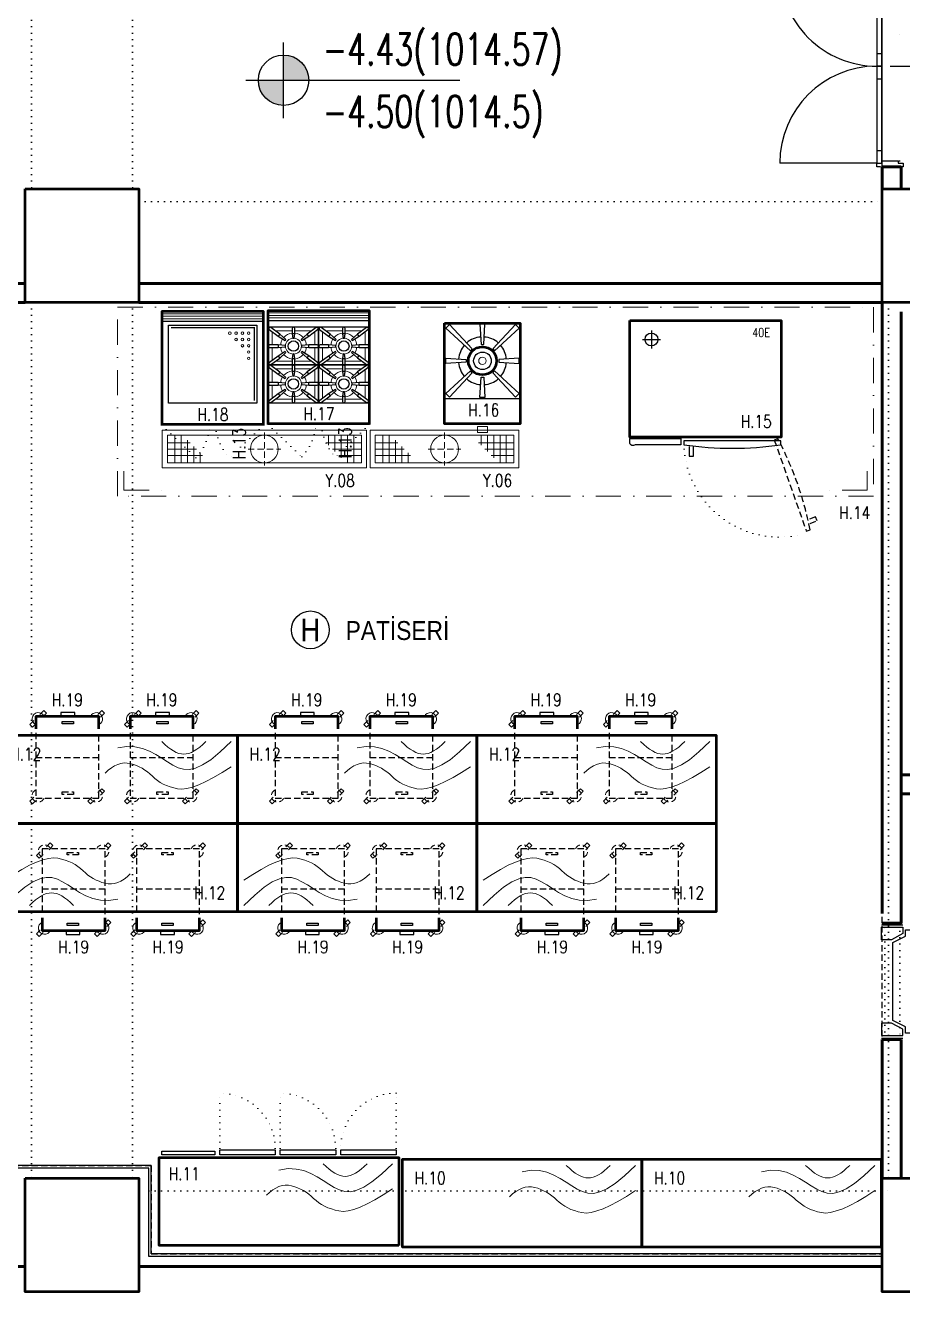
# Model space of a CAD drawing. Extents: x -228812 to 45006, y -308075 to -42938.
# Drawn here: x 32373 to 33069, y -48516 to -47512 of the extents above; entities that cross this region are included whole.
import ezdxf
from ezdxf.enums import TextEntityAlignment as Align

# ---------------------------------------------------------------- set-up
doc = ezdxf.new("R2010")
doc.units = 0
doc.header["$LTSCALE"] = 20
for name, pattern in [('( Hidden )', [0.375, 0.25, -0.125]), ('DASHDOTX2', [2, 1, -0.5, 0, -0.5]), ('DASHED2', [0.375, 0.25, -0.125]), ('DOT', [0.25, 0, -0.25]), ('HIDDEN', [0.375, 0.25, -0.125])]:
    doc.linetypes.add(name, pattern=pattern)
doc.layers.get('0').update_dxf_attribs({"linetype": 'CONTINUOUS', "lineweight": 15})
doc.layers.get('DEFPOINTS').update_dxf_attribs({"linetype": 'CONTINUOUS'})
for name, color, linetype, lineweight in [('-DWG_ANA', 7, 'CONTINUOUS', 50), ('-DWG_DETAY1', 7, 'CONTINUOUS', 25), ('-DWG_DETAY2', 7, 'CONTINUOUS', 15), ('-DWG_DETAY4', 7, 'DOT', 18), ('DUVAR', 7, 'CONTINUOUS', 60), ('DVL-C', 7, 'DASHDOTX2', 20), ('KOLON', 7, 'CONTINUOUS', 50), ('NO', 7, 'CONTINUOUS', 30), ('PLAN', 253, 'CONTINUOUS', 15), ('yerizg-a', 7, 'CONTINUOUS', 15), ('yerizg-b', 7, 'CONTINUOUS', 9)]:
    doc.layers.add(name, color=color, linetype=linetype, lineweight=lineweight)
for name, color, linetype in [('BL-H', 210, 'CONTINUOUS'), ('BL-Y', 144, 'CONTINUOUS'), ('KA-PEN', 5, 'CONTINUOUS'), ('KAPILAR', 5, 'CONTINUOUS'), ('KIRIS', 9, 'DOT'), ('KOT', 7, 'CONTINUOUS'), ('SIVA', 7, 'CONTINUOUS'), ('yazi-blk', 7, 'CONTINUOUS'), ('YAZI_BLM_1', 7, 'CONTINUOUS'), ('YAZI_BLM_2', 10, 'CONTINUOUS'), ('YRNO', 7, 'CONTINUOUS')]:
    doc.layers.add(name, color=color, linetype=linetype)
doc.styles.add('BLM_YAZI', font='stylu.ttf', dxfattribs={"width": 0.8})
doc.styles.add('OLC-50', font='romans.shx', dxfattribs={"width": 0.5, "height": 0.15})
doc.styles.add('olcu', font='romans.shx', dxfattribs={"width": 0.5})
doc.styles.add('ROMANS', font='romans.shx', dxfattribs={"width": 0.8})

# ---------------------------------------------------------------- blocks, each defined once
blk = doc.blocks.new('KOT-PL(TEMIZ&KABA)')
at = {"layer": 'KOT', "linetype": 'Continuous', "lineweight": -3}
h = blk.add_hatch(color=7, dxfattribs=at)
h.paths.add_polyline_path([(0, 0), (0.2, 0, 0.414214), (0, 0.2)])
h.paths.add_polyline_path([(0, 0), (-0.2, 0, 0.414214), (0, -0.2)])
at = {"layer": 'KOT', "color": 7, "lineweight": -3}
for p, q in [((0, -0.3), (0, 0.3)), ((-0.3, 0), (1.4, 0))]:
    blk.add_line(p, q, dxfattribs=at)
at = {"layer": 'KOT', "color": 7, "linetype": 'Continuous', "lineweight": -3}
blk.add_circle((0, 0), 0.2, dxfattribs=at)
at = {"layer": 'KOT', "color": 7, "linetype": 'Continuous', "lineweight": -3, "style": 'olcu', "width": 0.7}
for tag, p in [('KOTTEMIZ', (0.31, 0.122)), ('KOTKABA', (0.31, -0.373))]:
    blk.add_attdef(tag, p, '', height=0.25, dxfattribs=at)
blk = doc.blocks.new('*U688')
at = {"color": 0}
for p, q in [((-157, 18), (-157, 95)), ((-3, 18), (-3, 95)), ((-147, 18), (-147, 14)), ((-90.1, 18), (-90.1, 14)), ((-70, 18), (-70, 14)), ((-13.1, 18), (-13.1, 14)), ((-80, 7.5), (-80, 7.5))]:
    blk.add_line(p, q, dxfattribs=at)
at = {"color": 0, "linetype": 'DOT', "ltscale": 20}
blk.add_line((-155, 0), (-5, 0), dxfattribs=at)
at = {"color": 0, "lineweight": -3}
for points in [[(-160, 15), (-160, 18), (-157, 18), (-157, 14), (-155, 14), (-155, 1), (-157, 1), (-157, -3), (-160, -3), (-160, 0)], [(0, 15), (0, 18), (-3, 18), (-3, 14), (-5, 14), (-5, 1), (-3, 1), (-3, -3), (0, -3), (0, 0)]]:
    blk.add_lwpolyline(points, dxfattribs=at)
at = {"color": 0}
for points in [[(-157, 18), (-157, 14), (-80, 14), (-80, 18)], [(-80, 18), (-80, 14), (-3, 14), (-3, 18)]]:
    blk.add_lwpolyline(points, close=True, dxfattribs=at)
at = {"color": 16}
blk.add_lwpolyline([(-80, 7.5), (-80, -69)], dxfattribs=at)
blk.add_circle((-80, -99), 30, dxfattribs=at)
at = {"color": 0}
for centre, start, end in [((-157, 18), 0, 90), ((-3, 18), 90, 180)]:
    blk.add_arc(centre, 77, start, end, dxfattribs=at)
at = {"color": 16, "style": 'OLC-50', "width": 0.45}
blk.add_attdef('GEN', text='', height=30, rotation=90, dxfattribs=at).set_placement((-80, -65), align=Align.BOTTOM_LEFT)
blk.add_attdef('YUK', text='', height=30, rotation=90, dxfattribs=at).set_placement((-70, -65), align=Align.TOP_LEFT)
at = {"style": 'OLC-50', "width": 0.5, "flags": 1}
for tag, p in [('KABLOK', (-188.3, -83.8)), ('KAMAHKOD', (-83.9, -83.8)), ('KAMAHAD', (-79.6, -120)), ('KAMAHNO', (-195.2, -120.6)), ('DUVKA', (-188.6, -156)), ('KARENK', (-82.6, -154.8)), ('KASAMAL', (-83.9, -189.6)), ('KATIP', (-188.1, -194)), ('KASARENK', (-83.5, -229)), ('KAMAL', (-188.7, -233)), ('MENFEZ', (-190, -268.9)), ('YANGIN', (-84.2, -266.9)), ('ACILYON', (-192.7, -303.5)), ('CEKIT', (-86.3, -303.2)), ('CARPTEK', (-195, -337.4)), ('FOTOSEL', (-86.8, -337.1)), ('PBAR', (-193.2, -371.1)), ('KONTROL', (-87, -371.1))]:
    blk.add_attdef(tag, p, '', height=30, dxfattribs=at)
at = {"color": 16, "style": 'OLC-50', "width": 0.45}
blk.add_attdef('POZ', text='', height=30, rotation=90, dxfattribs=at).set_placement((-80, -99), align=Align.MIDDLE_CENTER)
blk = doc.blocks.new('KOLON90')
at = {"layer": 'KOLON', "color": 4}
blk.add_lwpolyline([(-45, 45), (45, 45), (45, -45), (-45, -45)], close=True, dxfattribs=at)
blk = doc.blocks.new('AMK200')
at = {"layer": '-DWG_ANA', "color": 0}
blk.add_lwpolyline([(0, -5), (0, -6), (0, -15), (50, -15), (50, -6), (50, -5)], dxfattribs=at)
at = {"layer": '-DWG_DETAY1', "color": 0, "linetype": 'HIDDEN'}
for points in [[(50, -2), (50, 50), (0, 50), (0, -2)], [(0, 18), (50, 18)]]:
    blk.add_lwpolyline(points, dxfattribs=at)
blk.add_lwpolyline([(20, 47), (29, 47), (29, 45), (20, 45)], close=True, dxfattribs=at)
at = {"layer": '-DWG_DETAY1', "color": 0, "linetype": 'Continuous'}
blk.add_lwpolyline([(20, -9), (29, -9), (29, -11), (20, -11)], close=True, dxfattribs=at)
at = {"layer": '-DWG_DETAY1', "color": 0}
blk.add_lwpolyline([(19, -15), (19, -18), (30, -18), (30, -15)], dxfattribs=at)
at = {"layer": '-DWG_DETAY2', "color": 0, "linetype": 'HIDDEN'}
for points in [[(3.4, 51.4), (6.5, 54.5), (8.6, 52.4), (5.5, 49.2)], [(49.4, 51.4), (52.5, 54.5), (54.6, 52.4), (51.5, 49.2)], [(-1.4, 47.6), (-4.5, 44.5), (-2.4, 42.4), (0.8, 45.5)], [(49.4, -9.6), (52.5, -6.5), (54.6, -8.6), (51.5, -11.8)], [(-1.4, -14.4), (-4.5, -17.5), (-2.4, -19.6), (0.8, -16.5)], [(44.6, -14.4), (41.5, -17.5), (43.6, -19.6), (46.8, -16.5)]]:
    blk.add_lwpolyline(points, dxfattribs=at)
for centre, start, end in [((2, 48), 23.5782, 246.4218), ((48, 48), 293.5782, 156.4218)]:
    blk.add_arc(centre, 5, start, end, dxfattribs=at)
at = {"layer": '-DWG_DETAY2', "color": 0}
for centre, start, end in [((2, -13), 113.5782, 336.4218), ((48, -13), 203.5782, 66.4218)]:
    blk.add_arc(centre, 5, start, end, dxfattribs=at)
at = {"layer": 'NO', "linetype": 'Continuous', "style": 'ROMANS', "width": 0.8}
blk.add_attdef('NO', text='', height=10, dxfattribs=at).set_placement((25, -28), align=Align.MIDDLE)
blk = doc.blocks.new('jb-th1')
at = {"layer": 'YAZI_BLM_1'}
blk.add_circle((0, 0), 15, dxfattribs=at)
at = {"layer": 'YAZI_BLM_1', "style": 'BLM_YAZI', "width": 0.9}
blk.add_text('PATİSERİ', height=15, dxfattribs=at).set_placement((28, -8))
at = {"layer": 'YAZI_BLM_2', "style": 'BLM_YAZI', "width": 0.9}
blk.add_text('H', height=18, dxfattribs=at).set_placement((0, 0), align=Align.MIDDLE)
blk = doc.blocks.new('9-T8')
at = {"layer": '-DWG_ANA', "color": 0}
blk.add_lwpolyline([(0, 0), (80, 0), (80, -90), (0, -90)], close=True, dxfattribs=at)
at = {"layer": '-DWG_DETAY1', "color": 0}
blk.add_lwpolyline([(0, -8), (80, -8)], dxfattribs=at)
at = {"layer": '-DWG_DETAY2', "color": 0}
for points in [[(0, -2), (80, -2)], [(0, -4), (80, -4)], [(0, -6), (80, -6)]]:
    blk.add_lwpolyline(points, dxfattribs=at)
blk = doc.blocks.new('9BG200')
at = {"layer": '-DWG_DETAY1', "color": 0}
blk.add_lwpolyline([(5, -11), (75, -11), (75, -73), (5, -73)], close=True, dxfattribs=at)
at = {"layer": '-DWG_DETAY1', "color": 0, "const_width": 1}
blk.add_lwpolyline([(7, -13), (73, -13), (73, -71)], dxfattribs=at)
at = {"layer": '-DWG_DETAY2', "color": 0}
for centre in [(53.6, -17.4), (58.6, -17.4), (63.6, -17.4), (68.6, -17.4), (58.6, -22.4), (63.6, -22.4), (63.6, -27.4), (68.6, -22.4), (68.6, -27.4), (68.6, -32.4), (68.6, -37.4)]:
    blk.add_circle(centre, 1, dxfattribs=at)
at = {"layer": 'PLAN', "color": 0, "linetype": 'Continuous'}
blk.add_blockref('9-T8', (0, 0), dxfattribs=at)
at = {"layer": 'NO', "linetype": 'Continuous', "style": 'ROMANS', "width": 0.8}
blk.add_attdef('NO', text='', height=10, dxfattribs=at).set_placement((40.2, -82), align=Align.MIDDLE)
blk = doc.blocks.new('9-OG')
at = {"layer": '-DWG_DETAY1', "color": 0}
blk.add_lwpolyline([(20, 15), (-20, 15), (-20, -15), (20, -15)], close=True, dxfattribs=at)
for points in [[(-19.2, 13.1), (-12.1, 7.8), (-6.7, 4.4, 0.245242), (-6.1, 5.2), (-10.9, 9.4), (-18, 14.7, 1)], [(-1, 13.9), (-1, 9.8), (-0.5, 6.4, 0.245242), (0.5, 6.4), (1, 9.8), (1, 13.9, 1)], [(17.9, 14.7), (10.9, 9.5), (6.1, 5.2, 0.245242), (6.7, 4.4), (12.1, 7.9), (19.1, 13.1, 1)], [(-18.9, -1), (-12.1, -1), (-6.4, -0.5, 0.245242), (-6.4, 0.5), (-12.1, 1), (-18.9, 1, 1)], [(18.9, 1), (12.1, 1), (6.4, 0.5, 0.245242), (6.4, -0.5), (12.1, -1), (18.9, -1, 1)], [(-17.9, -14.7), (-10.9, -9.5), (-6.1, -5.2, 0.245242), (-6.7, -4.4), (-12.1, -7.9), (-19.1, -13.1, 1)], [(1, -13.9), (1, -9.8), (0.5, -6.4, 0.245242), (-0.5, -6.4), (-1, -9.8), (-1, -13.9, 1)], [(19.2, -13.1), (12.1, -7.8), (6.7, -4.4, 0.245242), (6.1, -5.2), (10.9, -9.4), (18, -14.7, 1)]]:
    blk.add_lwpolyline(points, format="xyb", close=True, dxfattribs=at)
for points in [[(1, 13.9), (1, 13.9)], [(-18.9, 1), (-18.9, 1)], [(-10.9, 9.4), (-12.1, 7.8)], [(-12.1, 1), (-12.1, -1)], [(1, 9.8), (-1, 9.8)], [(12.1, 7.9), (10.9, 9.5)], [(12.1, -1), (12.1, 1)], [(-12.1, -7.9), (-10.9, -9.5)], [(-1, -9.8), (1, -9.8)], [(10.9, -9.4), (12.1, -7.8)], [(18.9, -1), (18.9, -1)], [(-1, -13.9), (-1, -13.9)]]:
    blk.add_lwpolyline(points, dxfattribs=at)
blk.add_circle((0, 0), 4.12, dxfattribs=at)
at = {"layer": '-DWG_DETAY2', "color": 0}
for points in [[(-17, 1), (-17, 11.5)], [(-14.4, 12), (-1, 12)], [(1, 12), (14.3, 12)], [(17, 11.5), (17, 1)], [(-17, -11.5), (-17, -1)], [(17, -1), (17, -11.5)], [(-1, -12), (-14.3, -12)], [(14.4, -12), (1, -12)]]:
    blk.add_lwpolyline(points, dxfattribs=at)
blk.add_circle((0, 0), 6.32, dxfattribs=at)
for start, end in [(95.539, 139.573), (40.6107, 84.461), (146.8435, 175.3992), (4.6008, 33.3335), (184.6008, 213.3335), (220.6107, 264.461), (275.539, 319.573), (326.8435, 355.3992)]:
    blk.add_arc((0, 0), 10.3, start, end, dxfattribs=at)
blk = doc.blocks.new('9KG200')
at = {"layer": '-DWG_DETAY1', "color": 0}
for p in [(20, -28.3), (60, -28.3), (20, -58.3), (60, -58.3)]:
    blk.add_blockref('9-OG', p, dxfattribs=at)
at = {"layer": 'PLAN', "color": 0, "linetype": 'Continuous'}
blk.add_blockref('9-T8', (0, 0), dxfattribs=at)
at = {"layer": 'NO', "linetype": 'Continuous', "style": 'ROMANS', "width": 0.8}
blk.add_attdef('NO', text='', height=10, dxfattribs=at).set_placement((40.2, -82), align=Align.MIDDLE)
blk = doc.blocks.new('1-OG6')
at = {"layer": '-DWG_DETAY1', "color": 0}
for points in [[(-30, 30), (-30, -30), (30, -30), (30, 30)], [(-8.1, 9.5), (-9.5, 8), (-29, 26), (-26.2, 28.8)], [(-1, 13), (1, 13), (2, 29), (-2, 29)], [(8.1, 9.5), (9.5, 8), (29, 26), (26.2, 28.8)], [(-13, 1), (-13, -1), (-29, -2), (-29, 2)], [(13, 1), (13, -1), (29, -2), (29, 2)], [(-8.1, -9.5), (-9.5, -8), (-29, -26), (-26.2, -28.8)], [(8.1, -9.5), (9.5, -8), (29, -26), (26.2, -28.8)], [(-1, -13), (1, -13), (2, -29), (-2, -29)]]:
    blk.add_lwpolyline(points, close=True, dxfattribs=at)
for points in [[(-14.4, 12.4, 0.160919), (-18.9, 1.4, 0.160919)], [(-1.4, 18.9, 0.162747), (-12.5, 14.3, 0.162747)], [(12.5, 14.3, 0.162747), (1.4, 18.9, 0.162747)], [(18.9, 1.4, 0.160919), (14.4, 12.4, 0.160919)], [(-18.9, -1.4, 0.160919), (-14.4, -12.4, 0.160919)], [(14.4, -12.4, 0.160919), (18.9, -1.4, 0.160919)], [(-12.5, -14.3, 0.162747), (-1.4, -18.9, 0.162747)], [(1.4, -18.9, 0.162747), (12.5, -14.3, 0.162747)]]:
    blk.add_lwpolyline(points, format="xyb", dxfattribs=at)
blk.add_circle((0, 0), 7, dxfattribs=at)
at = {"layer": '-DWG_DETAY2', "color": 0}
blk.add_circle((0, 0), 3, dxfattribs=at)
blk = doc.blocks.new('1YD200')
at = {"layer": '-DWG_ANA', "color": 0}
blk.add_lwpolyline([(0, 0), (60, 0), (60, -80), (0, -80)], close=True, dxfattribs=at)
blk.add_circle((30, -30), 11.2, dxfattribs=at)
at = {"layer": '-DWG_DETAY2', "color": 0}
blk.add_lwpolyline([(26, -82), (34, -82), (34, -87), (26, -87)], close=True, dxfattribs=at)
at = {"layer": 'PLAN', "color": 0, "linetype": 'Continuous'}
blk.add_blockref('1-OG6', (30, -30), dxfattribs=at)
at = {"layer": 'NO', "linetype": 'Continuous', "style": 'ROMANS', "width": 0.8}
blk.add_attdef('NO', text='', height=10, dxfattribs=at).set_placement((31, -69), align=Align.MIDDLE)
blk = doc.blocks.new('DDF604')
at = {"layer": 'DVL-C', "color": 0}
blk.add_lwpolyline([(0, 0), (600, 0), (600, -150), (0, -150)], close=True, dxfattribs=at)
for points in [[(5, -130), (5, -145), (40, -145)], [(595, -130), (595, -145), (560, -145)]]:
    blk.add_lwpolyline(points, dxfattribs=at)
at = {"layer": 'NO', "linetype": 'Continuous', "style": 'ROMANS', "width": 0.8}
blk.add_attdef('NO', text='', height=10, dxfattribs=at).set_placement((585, -163), align=Align.MIDDLE)
blk = doc.blocks.new('9GD200')
at = {"layer": '-DWG_ANA', "color": 0}
blk.add_lwpolyline([(0, -90), (0, 0), (40, 0), (80, 0), (80, -90), (40, -90)], close=True, dxfattribs=at)
at = {"layer": '-DWG_DETAY4', "color": 0}
for points in [[(-0.6, -90.3), (26.7, -116.3, 0.167461), (37.8, -90.5, 0.167461)], [(80.6, -90.3), (53.3, -116.3, -0.167461), (42.2, -90.5, -0.167461)]]:
    blk.add_lwpolyline(points, format="xyb", dxfattribs=at)
at = {"layer": 'NO', "color": 0, "invisible_edges": 14}
blk.add_3dface([(54, -90, 1), (69, -90, 1), (69, -120, 1), (54, -120, 1)], dxfattribs=at)
at = {"layer": 'NO', "linetype": 'Continuous', "style": 'ROMANS', "width": 0.8}
blk.add_attdef('NO', text='', height=10, rotation=90, dxfattribs=at).set_placement((61, -105, 1), align=Align.MIDDLE)
blk = doc.blocks.new('Y-SIFON')
at = {"layer": 'yerizg-a', "color": 0, "linetype": 'Continuous'}
blk.add_circle((0, 0), 11, dxfattribs=at)
at = {"layer": 'yerizg-b', "color": 0, "linetype": 'DASHED2'}
for points in [[(0, 13), (0, -13)], [(-13, 0), (13, 0)]]:
    blk.add_lwpolyline(points, dxfattribs=at)
blk = doc.blocks.new('1BS-SYK316A')
at = {"layer": 'yerizg-a', "color": 0}
blk.add_lwpolyline([(0, 0), (162, 0), (162, -30), (0, -30)], close=True, dxfattribs=at)
at = {"layer": 'yerizg-b', "color": 0}
for p, q in [((4, -10), (22, -10)), ((10, -26), (10, -4)), ((15, -4), (15, -26)), ((20, -26), (20, -8)), ((158, -10), (130, -10)), ((132, -4), (132, -12)), ((137, -4), (137, -17)), ((142, -4), (142, -22)), ((147, -26), (147, -4)), ((152, -4), (152, -26)), ((4, -15), (27, -15)), ((4, -20), (32, -20)), ((25, -26), (25, -13)), ((30, -26), (30, -18)), ((158, -15), (135, -15)), ((158, -20), (140, -20))]:
    blk.add_line(p, q, dxfattribs=at)
blk.add_lwpolyline([(4, -4), (158, -4), (158, -26), (4, -26)], close=True, dxfattribs=at)
at = {"layer": 'PLAN', "color": 0, "linetype": 'Continuous'}
blk.add_blockref('Y-SIFON', (81, -15), dxfattribs=at)
at = {"layer": 'YRNO', "linetype": 'Continuous', "style": 'ROMANS', "width": 0.8}
blk.add_attdef('YRNO', text='', height=10, dxfattribs=at).set_placement((141, -40), align=Align.MIDDLE)
blk = doc.blocks.new('1BS-SYK311A')
at = {"layer": 'yerizg-a', "color": 0}
blk.add_lwpolyline([(0, 0), (118, 0), (118, -30), (0, -30)], close=True, dxfattribs=at)
at = {"layer": 'yerizg-b', "color": 0}
for p, q in [((4, -10), (22, -10)), ((10, -26), (10, -4)), ((15, -4), (15, -26)), ((20, -26), (20, -8)), ((114, -10), (86, -10)), ((88, -4), (88, -12)), ((93, -4), (93, -17)), ((98, -4), (98, -22)), ((103, -26), (103, -4)), ((108, -4), (108, -26)), ((4, -15), (27, -15)), ((4, -20), (32, -20)), ((25, -26), (25, -13)), ((30, -26), (30, -18)), ((114, -15), (91, -15)), ((114, -20), (96, -20))]:
    blk.add_line(p, q, dxfattribs=at)
blk.add_lwpolyline([(4, -4), (114, -4), (114, -26), (4, -26)], close=True, dxfattribs=at)
at = {"layer": 'PLAN', "color": 0, "linetype": 'Continuous'}
blk.add_blockref('Y-SIFON', (59, -15), dxfattribs=at)
at = {"layer": 'YRNO', "linetype": 'Continuous', "style": 'ROMANS', "width": 0.8}
blk.add_attdef('YRNO', text='', height=10, dxfattribs=at).set_placement((101, -40), align=Align.MIDDLE)
blk = doc.blocks.new('T_190')
at = {"layer": '-DWG_ANA', "color": 0}
blk.add_lwpolyline([(0, 0), (190, 0), (190, -70), (0, -70)], close=True, dxfattribs=at)
blk = doc.blocks.new('T_MC')
at = {"layer": '-DWG_DETAY2', "color": 0, "linetype": 'Continuous'}
for points in [[(5, 25), (12.2, 29.6), (18.9, 33.6), (25, 36.8), (30.6, 39.4), (35.7, 41.2), (40.2, 42.3), (44.1, 42.8), (47.5, 42.5), (50.5, 41.8), (53.4, 40.9), (56.2, 39.9), (58.8, 38.8), (61.2, 37.4), (63.4, 35.9), (65.5, 34.3), (67.5, 32.5), (69.4, 30.7), (71.4, 29.1), (73.5, 27.6), (75.6, 26.2), (77.9, 25.1), (80.2, 24.1), (82.5, 23.2), (85, 22.5), (87.5, 22.1), (90, 22), (92.5, 22.4), (95, 23.1), (97.5, 24.3), (100, 25.8), (102.5, 27.7), (105, 30)], [(5, 5), (13.7, 13.2), (21.2, 19.4), (27.7, 23.6), (33.3, 26.1), (38.3, 27.2), (42.8, 27), (47.1, 25.8), (51.2, 23.8), (55.5, 21.2), (60, 18.3), (64.8, 15.3), (69.8, 12.7), (75.3, 10.5), (81.3, 9.2), (87.8, 8.9), (95, 10)], [(25, 5), (27.5, 7.3), (29.8, 9.4), (32.1, 11.1), (34.4, 12.5), (36.5, 13.6), (38.6, 14.4), (40.6, 14.8), (42.5, 15), (44.4, 14.8), (46.4, 14.4), (48.5, 13.6), (50.6, 12.5), (52.9, 11.1), (55.2, 9.4), (57.5, 7.3), (60, 5)], [(0, 0), (0, 0)]]:
    blk.add_lwpolyline(points, dxfattribs=at)
blk = doc.blocks.new('SBM190-S')
at = {"layer": '-DWG_DETAY1', "color": 0}
for points in [[(46, -72), (46, -76), (2, -76), (2, -72)], [(94, -72), (94, -76), (50, -76), (50, -72)], [(142, -72), (142, -76), (98, -76), (98, -72)], [(188, -72), (188, -75), (146, -75), (146, -72)]]:
    blk.add_lwpolyline(points, close=True, dxfattribs=at)
at = {"layer": '-DWG_DETAY4', "color": 0}
for points in [[(2, -77), (2, -121, 0.414214), (46, -77)], [(94, -77), (94, -121, -0.414214), (50, -77)], [(142, -77), (142, -121, -0.414214), (98, -77)]]:
    blk.add_lwpolyline(points, format="xyb", dxfattribs=at)
at = {"layer": '-DWG_ANA', "color": 0}
blk.add_blockref('T_190', (0, 0), dxfattribs=at)
at = {"layer": 'PLAN', "color": 0, "linetype": 'Continuous'}
blk.add_blockref('T_MC', (0, -70), dxfattribs=at)
at = {"layer": 'NO', "linetype": 'Continuous', "style": 'ROMANS', "width": 0.8}
blk.add_attdef('NO', text='', height=10, dxfattribs=at).set_placement((170.2, -57), align=Align.MIDDLE)
blk = doc.blocks.new('TMN190-S')
at = {"layer": 'PLAN', "color": 0, "linetype": 'Continuous'}
for name, p in [('T_190', (0, 0)), ('T_MC', (0, -70))]:
    blk.add_blockref(name, p, dxfattribs=at)
at = {"layer": 'NO', "linetype": 'Continuous', "style": 'ROMANS', "width": 0.8}
blk.add_attdef('NO', text='', height=10, dxfattribs=at).set_placement((168, -55), align=Align.MIDDLE)
blk = doc.blocks.new('TMT190-S')
at = {"layer": 'PLAN', "color": 0, "linetype": 'Continuous'}
for name, p in [('T_190', (0, 0)), ('T_MC', (0, -70))]:
    blk.add_blockref(name, p, dxfattribs=at)
at = {"layer": 'NO', "linetype": 'Continuous', "style": 'ROMANS', "width": 0.8}
blk.add_attdef('NO', text='', height=10, dxfattribs=at).set_placement((168, -55), align=Align.MIDDLE)
blk = doc.blocks.new('SOĞUK ODA')
at = {"color": 0, "linetype": 'Continuous'}
for p, q in [((-90, 8.5), (-90, -8.5)), ((0, 8.5), (0, -8.5))]:
    blk.add_line(p, q, dxfattribs=at)
at = {"color": 0, "linetype": 'DOT'}
blk.add_lwpolyline([(0, -6), (-90, -6), (-90, 6), (0, 6)], dxfattribs=at)
at = {"color": 0, "linetype": 'Continuous'}
for points in [[(-88, 8.5), (-88, -8.5), (-83, -8.5), (-78, 0.5), (-78, 8.5)], [(-2, 8.5), (-2, -8.5), (-7, -8.5), (-12, 0.5), (-12, 8.5)], [(-4, -10.5), (-4, -15.5), (-86, -15.5), (-86, -10.5), (-81, -10.5), (-76, -0.5), (-14, -0.5), (-9, -10.5)]]:
    blk.add_lwpolyline(points, close=True, dxfattribs=at)
blk.add_lwpolyline([(-4, -15.5), (-4, -97.5)], dxfattribs=at)
blk.add_arc((-4, -15.5), 82, 180, 270, dxfattribs=at)
blk = doc.blocks.new('FKE042')
at = {"layer": '-DWG_ANA', "color": 0}
blk.add_lwpolyline([(0, 0), (120, 0), (120, -92.5), (0, -92.5)], close=True, dxfattribs=at)
at = {"layer": '-DWG_DETAY1', "color": 0}
for points in [[(17.1, -7.9), (17.1, -22.1)], [(10, -15), (24.2, -15)], [(47, -99.8), (47, -107.7), (50.4, -107.7), (50.4, -100.2)]]:
    blk.add_lwpolyline(points, dxfattribs=at)
blk.add_lwpolyline([(-0.1, -96.7), (-0.1, -93.5), (40.5, -93.5), (40.5, -98.5), (4.2, -98.5, -0.669314), (-0.1, -96.6)], format="xyb", dxfattribs=at)
at = {"layer": '-DWG_DETAY1', "color": 0, "linetype": 'Continuous'}
blk.add_lwpolyline([(119.8, -98.5), (119.8, -95.5), (42.8, -95.5), (42.8, -98.5, 0.074091)], format="xyb", close=True, dxfattribs=at)
at = {"layer": '-DWG_DETAY1', "color": 0, "linetype": 'HIDDEN'}
blk.add_lwpolyline([(117.5, -93.8), (114.6, -94.8), (140, -167), (143, -166, 0.072614)], format="xyb", close=True, dxfattribs=at)
blk.add_lwpolyline([(143, -160.9), (148.5, -158.8), (147.3, -155.7), (142.2, -157.6)], dxfattribs=at)
at = {"layer": '-DWG_DETAY1', "color": 0}
blk.add_circle((17.1, -15), 5.07, dxfattribs=at)
at = {"layer": '-DWG_DETAY4', "color": 0}
blk.add_arc((118.6, -96), 75.8, 184.5552, 282.5063, dxfattribs=at)
at = {"layer": 'NO', "linetype": 'Continuous', "style": 'ROMANS', "width": 0.8}
blk.add_attdef('NO', text='', height=10, dxfattribs=at).set_placement((100.2, -80), align=Align.MIDDLE)
at = {"layer": 'yazi-blk', "color": 0, "style": 'ROMANS', "width": 0.8}
blk.add_text('40E', height=7, dxfattribs=at).set_placement((97, -13))

msp = doc.modelspace()

# ---------------------------------------------------------------- linework, layer by layer
at = {"layer": 'DEFPOINTS', "linetype": 'Continuous'}
for p, q in [((33052.874, -47716.5), (33052.874, -47446.5)), ((32372.874, -47716.5), (32372.874, -47641.5)), ((32372.874, -47641.5), (32462.874, -47641.5)), ((32462.874, -47641.5), (32462.874, -47716.5)), ((31757.874, -47716.5), (32372.874, -47716.5)), ((32462.874, -47716.5), (33052.874, -47716.5))]:
    msp.add_line(p, q, dxfattribs=at)
at = {"layer": 'DEFPOINTS', "linetype": '( Hidden )'}
msp.add_lwpolyline([(33052.874, -47731.5), (31957.874, -47731.5), (31957.874, -48486.5), (32362.874, -48486.5), (32362.874, -48416.5), (32472.874, -48416.5), (32472.874, -48486.5), (33052.874, -48486.5)], close=True, dxfattribs=at)
at = {"layer": 'DUVAR', "color": 2, "ltscale": 0.5}
for p, q in [((33052.874, -47641.5), (33052.874, -47624)), ((33067.874, -47641.5), (33067.874, -47624)), ((32372.874, -48496.5), (31957.874, -48496.5)), ((33052.874, -48496.5), (32462.874, -48496.5))]:
    msp.add_line(p, q, dxfattribs=at)
at = {"layer": 'DUVAR', "color": 2}
for p, q in [((33052.874, -47624), (33067.874, -47624)), ((33052.874, -47716.5), (32462.874, -47716.5)), ((32462.874, -47731.5), (33052.874, -47731.5)), ((33052.874, -47731.5), (33052.874, -48216.5)), ((33067.874, -48316.5), (33052.874, -48316.5)), ((33052.874, -48316.5), (33052.874, -48426.5))]:
    msp.add_line(p, q, dxfattribs=at)
for points in [[(32372.874, -47716.5), (32235.374, -47716.5), (32235.374, -47731.5)], [(32372.874, -47731.5), (32235.374, -47731.5)], [(33052.874, -48223.998), (33067.874, -48223.998), (33067.874, -47738.998)], [(33199.601, -48106.5), (33067.874, -48106.5)], [(33199.601, -48121.5), (33067.874, -48121.5)], [(33067.874, -48426.5), (33067.874, -48316.5)]]:
    msp.add_lwpolyline(points, dxfattribs=at)
at = {"layer": 'KIRIS', "color": 251}
for p, q in [((32377.874, -46941.5), (32377.874, -47641.5)), ((32457.874, -46941.5), (32457.874, -47641.5)), ((32462.874, -47651.5), (33052.874, -47651.5)), ((32377.874, -47731.5), (32377.874, -48426.5)), ((32457.874, -47731.5), (32457.874, -48426.5)), ((32462.874, -47731.5), (33052.874, -47731.5)), ((33057.874, -47731.5), (33057.874, -48426.5)), ((32470.874, -48436.5), (33060.874, -48436.5))]:
    msp.add_line(p, q, dxfattribs=at)
at = {"layer": 'SIVA', "color": 1}
for points in [[(33052.874, -48486.5), (32472.874, -48486.5), (32472.874, -48416.5), (32362.874, -48416.5), (32362.874, -48486.5), (31957.874, -48486.5)], [(33052.874, -48488.5), (32470.874, -48488.5), (32470.874, -48418.5), (32364.874, -48418.5), (32364.874, -48488.5), (31957.874, -48488.5)]]:
    msp.add_lwpolyline(points, dxfattribs=at)

# ---------------------------------------------------------------- block references
at = {"linetype": 'Continuous'}
msp.add_blockref('jb-th1', (32599.097, -47991.389), dxfattribs=at)
at = {"layer": 'BL-H', "linetype": 'Continuous'}
for name, p, values in [('DDF604', (32446.088, -47735.392), {'NO': 'H.14'}), ('9GD200', (32481.551, -47738.537), {'NO': 'H.13'}), ('9BG200', (32481.551, -47738.537), {'NO': 'H.18'}), ('9GD200', (32565.658, -47737.889), {'NO': 'H.13'}), ('9KG200', (32565.658, -47737.889), {'NO': 'H.17'}), ('1YD200', (32705.658, -47747.889), {'NO': 'H.16'}), ('FKE042', (32852.669, -47745.952), {'NO': 'H.15'}), ('TMT190-S', (32351.184, -48144.982), {'NO': 'H.12'}), ('TMT190-S', (32541.184, -48144.982), {'NO': 'H.12'}), ('TMT190-S', (32731.184, -48144.982), {'NO': 'H.12'}), ('AMK200', (32386.184, -48214.982), {'NO': 'H.19'}), ('AMK200', (32461.184, -48214.982), {'NO': 'H.19'}), ('AMK200', (32576.184, -48214.982), {'NO': 'H.19'}), ('AMK200', (32651.184, -48214.982), {'NO': 'H.19'}), ('AMK200', (32766.184, -48214.982), {'NO': 'H.19'}), ('AMK200', (32841.184, -48214.982), {'NO': 'H.19'})]:
    msp.add_blockref(name, p, dxfattribs=at).add_auto_attribs(values)
ref = msp.add_blockref('AMK200', (32431.184, -48074.982), dxfattribs=dict(at, rotation=180))
ref.add_attrib('NO', 'H.19', dxfattribs={"layer": 'NO', "linetype": 'Continuous', "height": 10, "style": 'ROMANS', "width": 0.8}).set_placement((32406.184, -48046.982), align=Align.MIDDLE)
ref = msp.add_blockref('AMK200', (32506.184, -48074.982), dxfattribs=dict(at, rotation=180))
ref.add_attrib('NO', 'H.19', dxfattribs={"layer": 'NO', "linetype": 'Continuous', "height": 10, "style": 'ROMANS', "width": 0.8}).set_placement((32481.184, -48046.982), align=Align.MIDDLE)
ref = msp.add_blockref('AMK200', (32621.184, -48074.982), dxfattribs=dict(at, rotation=180))
ref.add_attrib('NO', 'H.19', dxfattribs={"layer": 'NO', "linetype": 'Continuous', "height": 10, "style": 'ROMANS', "width": 0.8}).set_placement((32596.184, -48046.982), align=Align.MIDDLE)
ref = msp.add_blockref('AMK200', (32696.184, -48074.982), dxfattribs=dict(at, rotation=180))
ref.add_attrib('NO', 'H.19', dxfattribs={"layer": 'NO', "linetype": 'Continuous', "height": 10, "style": 'ROMANS', "width": 0.8}).set_placement((32671.184, -48046.982), align=Align.MIDDLE)
ref = msp.add_blockref('AMK200', (32811.184, -48074.982), dxfattribs=dict(at, rotation=180))
ref.add_attrib('NO', 'H.19', dxfattribs={"layer": 'NO', "linetype": 'Continuous', "height": 10, "style": 'ROMANS', "width": 0.8}).set_placement((32786.184, -48046.982), align=Align.MIDDLE)
ref = msp.add_blockref('AMK200', (32886.184, -48074.982), dxfattribs=dict(at, rotation=180))
ref.add_attrib('NO', 'H.19', dxfattribs={"layer": 'NO', "linetype": 'Continuous', "height": 10, "style": 'ROMANS', "width": 0.8}).set_placement((32861.184, -48046.982), align=Align.MIDDLE)
ref = msp.add_blockref('TMT190-S', (32541.184, -48144.982), dxfattribs=dict(at, rotation=180))
ref.add_attrib('NO', 'H.12', dxfattribs={"layer": 'NO', "linetype": 'Continuous', "height": 10, "style": 'ROMANS', "width": 0.8}).set_placement((32373.184, -48089.982), align=Align.MIDDLE)
ref = msp.add_blockref('TMT190-S', (32731.184, -48144.982), dxfattribs=dict(at, rotation=180))
ref.add_attrib('NO', 'H.12', dxfattribs={"layer": 'NO', "linetype": 'Continuous', "height": 10, "style": 'ROMANS', "width": 0.8}).set_placement((32563.184, -48089.982), align=Align.MIDDLE)
ref = msp.add_blockref('TMT190-S', (32921.184, -48144.982), dxfattribs=dict(at, rotation=180))
ref.add_attrib('NO', 'H.12', dxfattribs={"layer": 'NO', "linetype": 'Continuous', "height": 10, "style": 'ROMANS', "width": 0.8}).set_placement((32753.184, -48089.982), align=Align.MIDDLE)
ref = msp.add_blockref('SBM190-S', (32669.184, -48479.982), dxfattribs=dict(at, rotation=180))
ref.add_attrib('NO', 'H.11', dxfattribs={"layer": 'NO', "linetype": 'Continuous', "height": 10, "style": 'ROMANS', "width": 0.8}).set_placement((32498.979, -48422.982), align=Align.MIDDLE)
ref = msp.add_blockref('TMN190-S', (32862.115, -48481.277), dxfattribs=dict(at, rotation=180))
ref.add_attrib('NO', 'H.10', dxfattribs={"layer": 'NO', "linetype": 'Continuous', "height": 10, "style": 'ROMANS', "width": 0.8}).set_placement((32694.115, -48426.277), align=Align.MIDDLE)
ref = msp.add_blockref('TMN190-S', (33052.115, -48481.277), dxfattribs=dict(at, rotation=180))
ref.add_attrib('NO', 'H.10', dxfattribs={"layer": 'NO', "linetype": 'Continuous', "height": 10, "style": 'ROMANS', "width": 0.8}).set_placement((32884.115, -48426.277), align=Align.MIDDLE)
at = {"layer": 'BL-Y', "linetype": 'Continuous'}
for name, p, values in [('1BS-SYK316A', (32481.593, -47832.889), {'YRNO': 'Y.08'}), ('1BS-SYK311A', (32646.593, -47832.889), {'YRNO': 'Y.06'})]:
    msp.add_blockref(name, p, dxfattribs=at).add_auto_attribs(values)
at = {"layer": 'KA-PEN', "color": 5, "linetype": 'ByBlock', "lineweight": -3, "rotation": 90}
msp.add_blockref('SOĞUK ODA', (33060.86, -48225.321), dxfattribs=at)
msp.add_blockref('SOĞUK ODA', (33060.86, -48225.321), dxfattribs=at)
at = {"layer": 'KAPILAR', "color": 5, "rotation": 89.99999999999999}
msp.add_blockref('*U688', (33066.643, -47464.066), dxfattribs=at).add_auto_attribs({'POZ': 'K7', 'GEN': '160', 'YUK': '220'})
at = {"layer": 'KOLON', "color": 1}
for p in [(32417.874, -47686.5), (33097.874, -47686.5), (32417.874, -48471.5), (33097.874, -48471.5)]:
    msp.add_blockref('KOLON90', p, dxfattribs=at)
at = {"layer": 'KOT', "color": 0, "xscale": 100, "yscale": 100, "zscale": 100}
msp.add_blockref('KOT-PL(TEMIZ&KABA)', (32577.79, -47555.228), dxfattribs=at).add_auto_attribs({'KOTTEMIZ': '-4.43(1014.57)', 'KOTKABA': '-4.50(1014.5)'})

doc.saveas('drawing.dxf')
